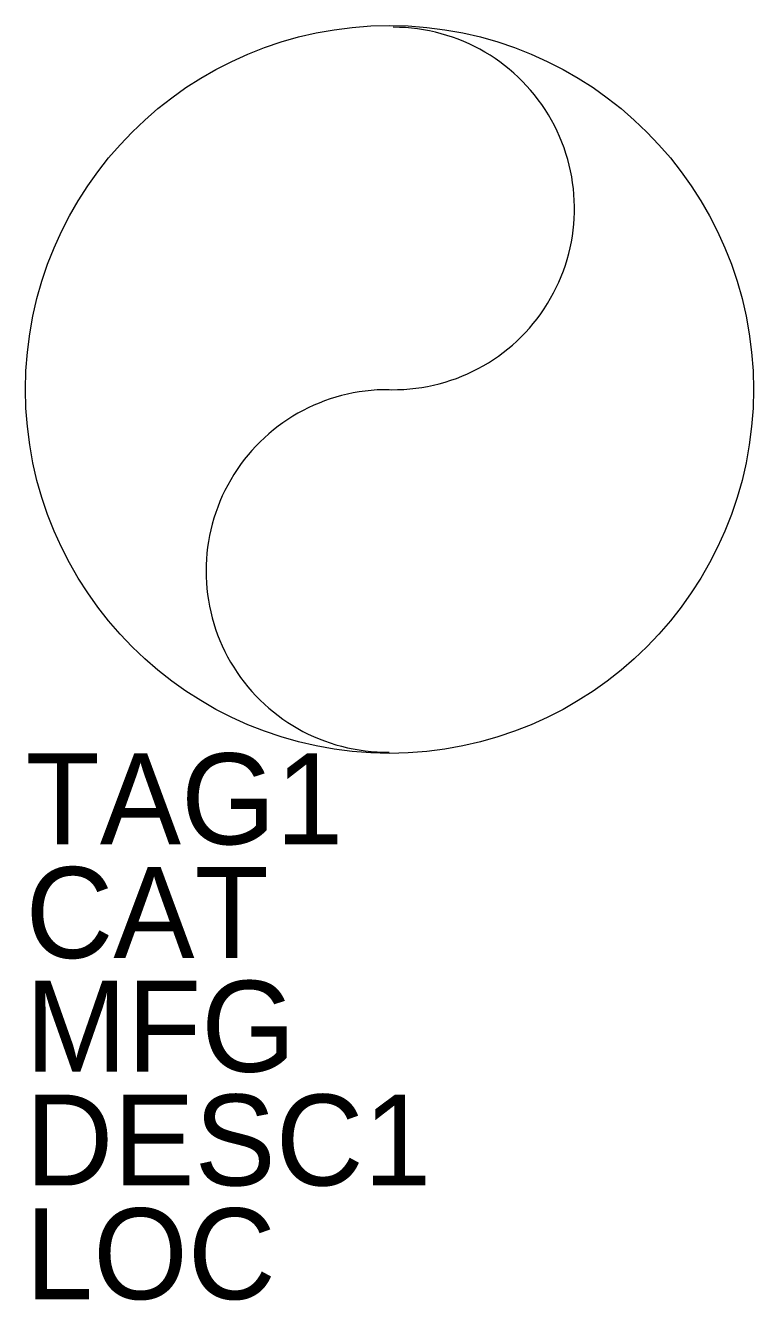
# Model space of a CAD drawing. Extents: x -0.5 to 0.5, y -1.25 to 0.5.
import ezdxf

# ---------------------------------------------------------------- set-up
doc = ezdxf.new("R2010")
doc.units = 0
doc.layers.get('0').update_dxf_attribs({"linetype": 'CONTINUOUS'})

msp = doc.modelspace()

# ---------------------------------------------------------------- linework, layer by layer
msp.add_circle((0, 0), 0.5)
for centre, start, end in [((0.0051, 0.2486), 267.507, 90), ((-0.003, -0.2494), 89.363, 270.61)]:
    msp.add_arc(centre, 0.249, start, end)

# ---------------------------------------------------------------- texts
for tag, p in [('TAG1', (-0.5, -0.625)), ('CAT', (-0.5, -0.78125)), ('MFG', (-0.5, -0.9375)), ('DESC1', (-0.5, -1.09375)), ('LOC', (-0.5, -1.25))]:
    msp.add_attdef(tag, p, '', height=0.125)

doc.saveas('drawing.dxf')
